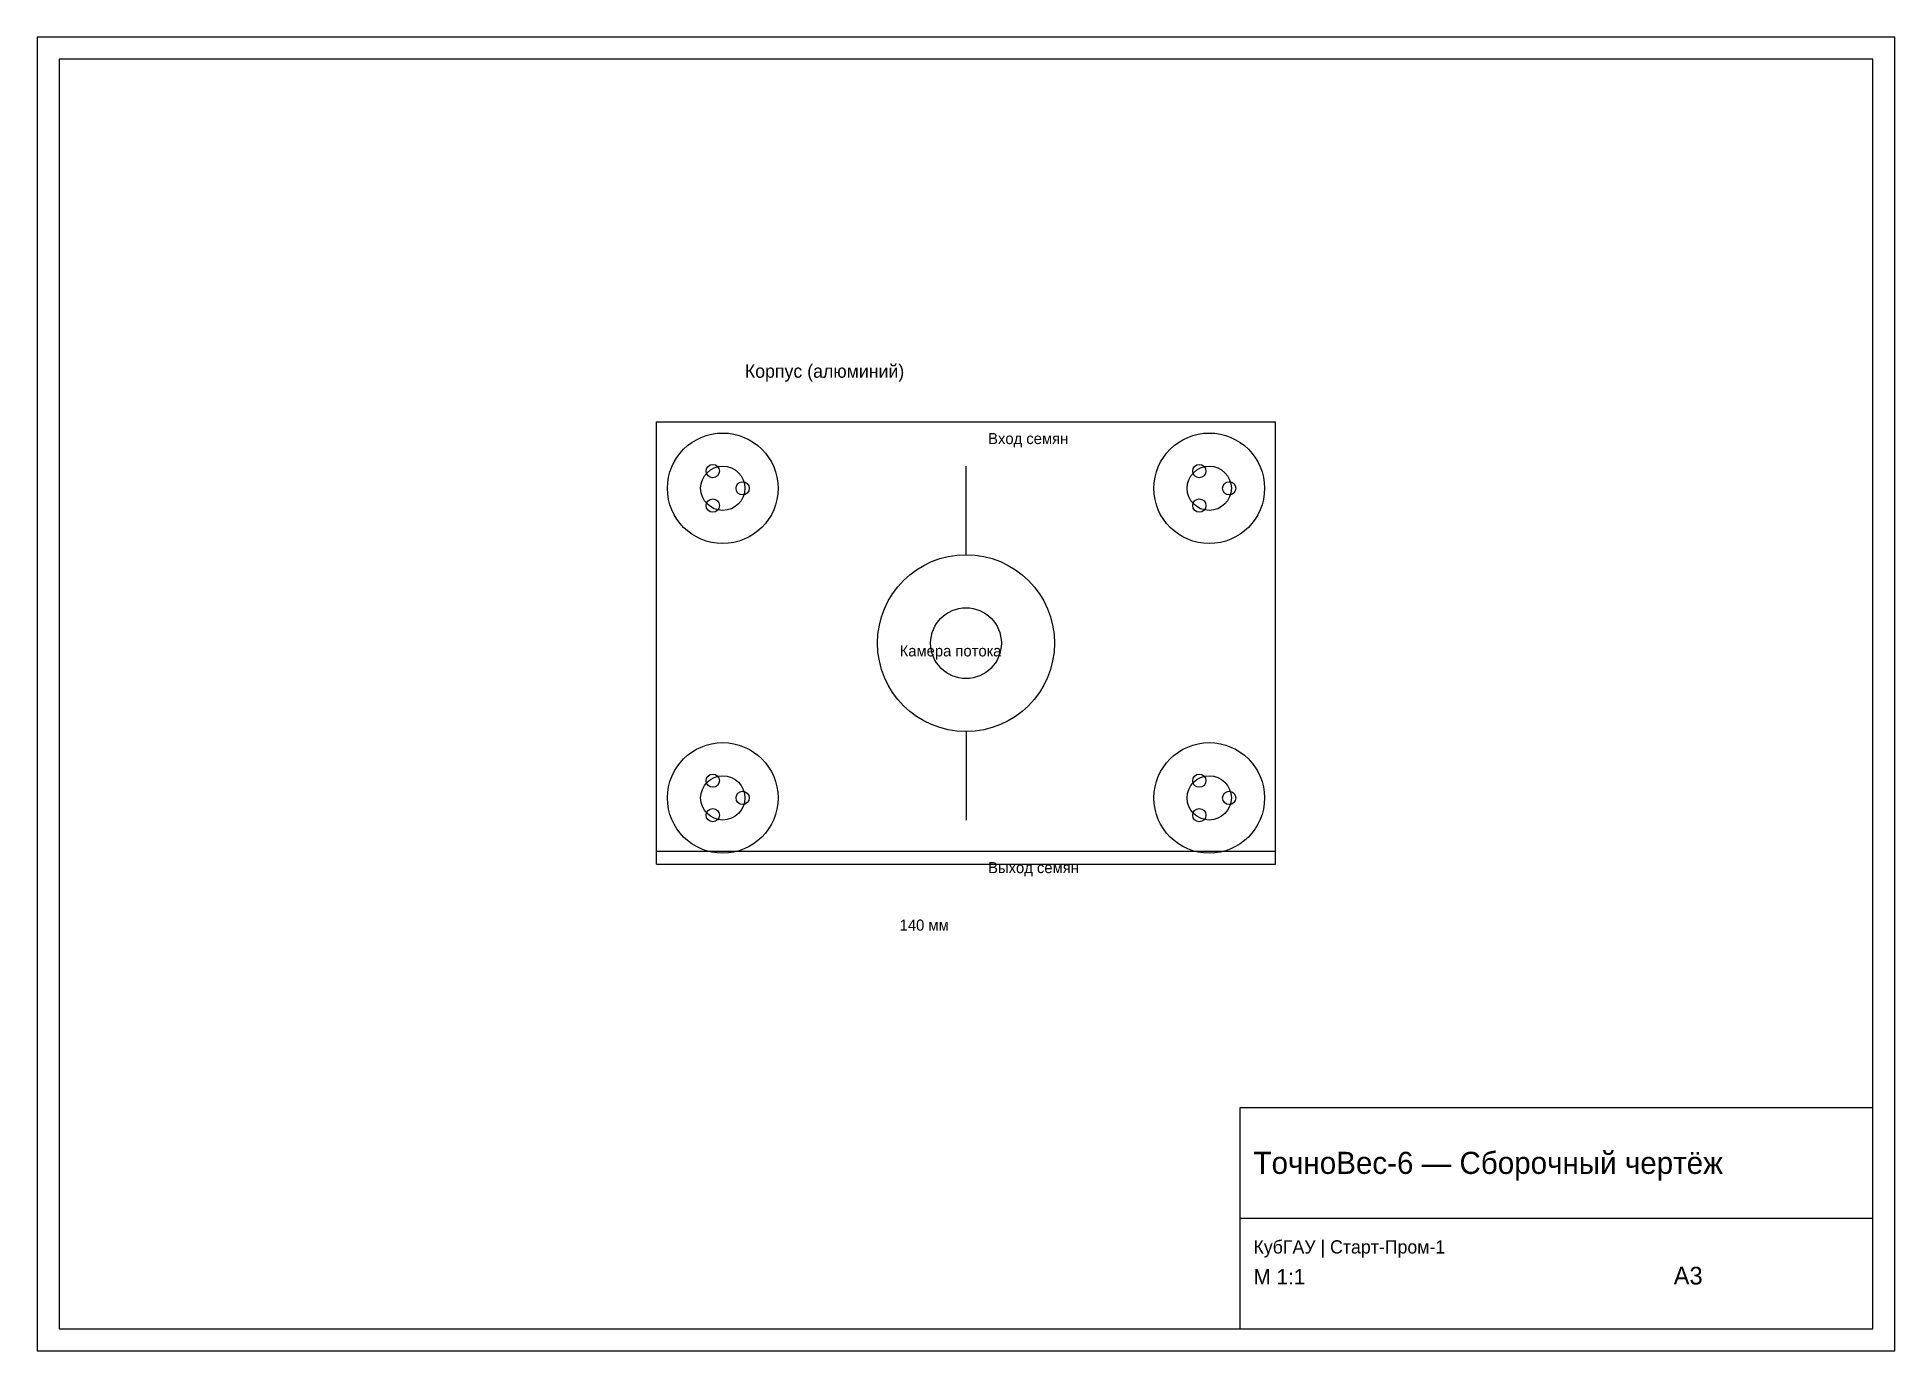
# Model space of a CAD drawing. Header units: metres. Extents: x 0 to 420, y 0 to 297.
import ezdxf

# ---------------------------------------------------------------- set-up
doc = ezdxf.new("R2010")
doc.units = ezdxf.units.M

msp = doc.modelspace()

# ---------------------------------------------------------------- linework, layer by layer
at = {"layer": 'detail'}
for p, q in [((140, 110), (140, 210)), ((140, 210), (280, 210)), ((280, 110), (280, 210)), ((210, 180), (210, 200)), ((210, 140), (210, 120)), ((140, 110), (280, 110))]:
    msp.add_line(p, q, dxfattribs=at)
for centre, radius in [((155, 195), 12.5), ((265, 195), 12.5), ((155, 195), 5), ((152.75, 198.9), 1.5), ((265, 195), 5), ((262.75, 198.9), 1.5), ((159.5, 195), 1.5), ((269.5, 195), 1.5), ((152.75, 191.1), 1.5), ((262.75, 191.1), 1.5), ((210, 160), 20), ((210, 160), 8), ((155, 125), 12.5), ((265, 125), 12.5), ((152.75, 128.9), 1.5), ((262.75, 128.9), 1.5), ((155, 125), 5), ((159.5, 125), 1.5), ((265, 125), 5), ((269.5, 125), 1.5), ((152.75, 121.1), 1.5), ((262.75, 121.1), 1.5)]:
    msp.add_circle(centre, radius, dxfattribs=at)
at = {"layer": 'dim'}
for p, q in [((140, 111), (140, 115)), ((280, 111), (280, 115)), ((140, 113), (280, 113))]:
    msp.add_line(p, q, dxfattribs=at)
at = {"layer": 'frame'}
for p, q in [((420, 297), (0, 297)), ((0, 297), (0, 0)), ((420, 0), (420, 297)), ((415, 292), (5, 292)), ((5, 292), (5, 5)), ((415, 5), (415, 292)), ((272, 5), (272, 55)), ((272, 55), (415, 55)), ((272, 30), (415, 30)), ((5, 5), (415, 5)), ((0, 0), (420, 0))]:
    msp.add_line(p, q, dxfattribs=at)

# ---------------------------------------------------------------- texts
at = {"layer": 'text'}
for s, height, p in [('Корпус (алюминий)', 3, (160, 220)), ('Вход семян', 2.5, (215, 205)), ('Камера потока', 2.5, (195, 157)), ('Выход семян', 2.5, (215, 108)), ('140 мм', 2.5, (195, 95)), ('ТочноВес-6 — Сборочный чертёж', 5, (275, 40)), ('КубГАУ | Старт-Пром-1', 3, (275, 22)), ('М 1:1', 3.5, (275, 15)), ('А3', 4, (370, 15))]:
    msp.add_text(s, height=height, dxfattribs=at).set_placement(p)

doc.saveas('drawing.dxf')
